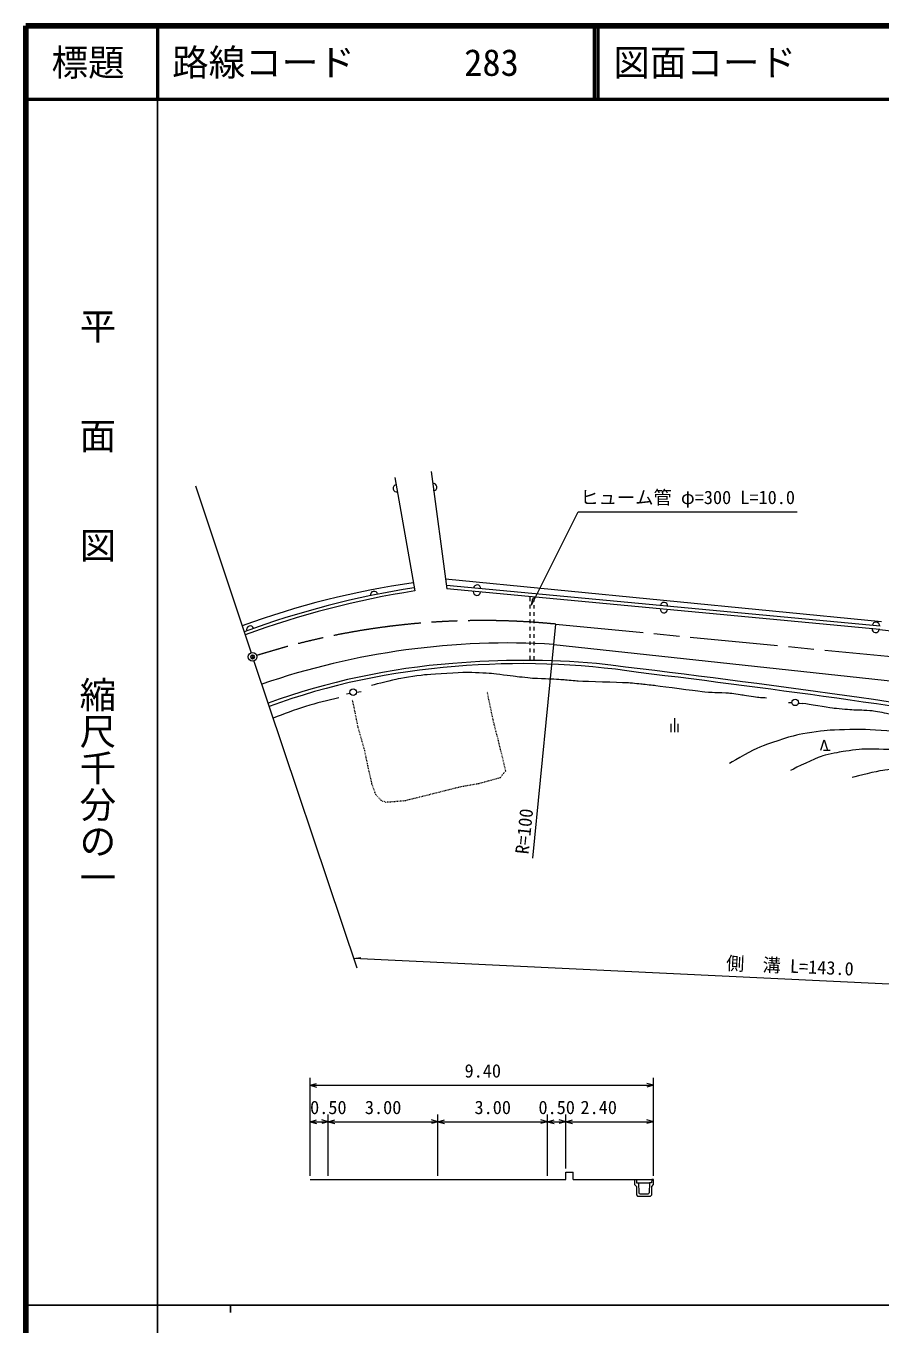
# Model space of a CAD drawing. Units: millimetres, scale not verified. Extents: x 40000 to 680000, y 20000 to 380000.
# Drawn here: x 40000 to 156870, y 202409 to 380000 of the extents above; entities that cross this region are included whole.
import ezdxf
from ezdxf.enums import TextEntityAlignment as Align

# ---------------------------------------------------------------- set-up
doc = ezdxf.new("R2010")
doc.units = ezdxf.units.MM
doc.header["$LTSCALE"] = 1000
doc.header["$PDMODE"] = 32
doc.header["$PDSIZE"] = 500
doc.linetypes.add('CHAIN', pattern=[18.5, 12, -1.5, 3.5, -1.5])
for name, color, linetype, lineweight in [('M-BGD', 7, 'Continuous', 13), ('M-BMK', 2, 'CHAIN', 13), ('M-STR-HTXT', 7, 'Continuous', 13), ('M-TTL', 2, 'Continuous', 140), ('M-TTL-BAND', 7, 'Continuous', 25), ('M-TTL-LINE', 7, 'Continuous', 50), ('M-TTL-TXT', 7, 'Continuous', 13), ('M-WORK', 1, 'Continuous', 13)]:
    doc.layers.add(name, color=color, linetype=linetype, lineweight=lineweight)
doc.layers.add('M-OTRS', color=6, linetype='Continuous')
doc.styles.add('@ＭＳ ゴシック', font='')
doc.styles.add('ＭＳ ゴシック', font='')
doc.styles.get('@ＭＳ ゴシック').set_extended_font_data('@MS Gothic')
doc.styles.get('ＭＳ ゴシック').set_extended_font_data('MS Gothic')

msp = doc.modelspace()

# ---------------------------------------------------------------- linework, layer by layer
at = {"layer": 'M-BGD'}
msp.add_circle((71012, 293688), 600, dxfattribs=at)
at = {"layer": 'M-BMK'}
msp.add_line((112491, 298166), (169427, 292656), dxfattribs=at)
msp.add_arc((102509, 196276), 102378, 84.40469, 107.58187, dxfattribs=at)
at = {"layer": 'M-OTRS'}
msp.add_point((71012, 293688), dxfattribs=at)
at = {"layer": 'M-STR-HTXT'}
msp.add_line((109197, 300770), (109374, 301687), dxfattribs=at)
for points in [[(109197, 300770), (115551, 313536), (145551, 313536)], [(207619, 246531), (84834, 252436), (85808, 252574)]]:
    msp.add_lwpolyline(points, dxfattribs=at)
at = {"layer": 'M-TTL'}
for p, q in [((40000, 380000), (40000, 20000)), ((680000, 380000), (40000, 380000))]:
    msp.add_line(p, q, dxfattribs=at)
at = {"layer": 'M-TTL-BAND'}
for p, q in [((58000, 370000), (58000, 20000)), ((40000, 205000), (579000, 205000)), ((68000, 205000), (68000, 204000))]:
    msp.add_line(p, q, dxfattribs=at)
at = {"layer": 'M-TTL-LINE'}
for p, q in [((58000, 380000), (58000, 370000)), ((117750, 380000), (117750, 370000)), ((118250, 380000), (118250, 370000)), ((40000, 370000), (680000, 370000))]:
    msp.add_line(p, q, dxfattribs=at)
at = {"layer": 'M-WORK'}
for p, q in [((90486, 318242), (93192, 302700)), ((95433, 319042), (97584, 302980)), ((63177, 317073), (70821, 294257)), ((97397, 304372), (157054, 298514)), ((156870, 297886), (97524, 303428)), ((156821, 297448), (97584, 302980)), ((108988, 301310), (108988, 301915)), ((108988, 300310), (108988, 300810)), ((109553, 301280), (109553, 301862)), ((109553, 300280), (109553, 300780)), ((108988, 299310), (108988, 299810)), ((108988, 298310), (108988, 298810)), ((109553, 299280), (109553, 299780)), ((109553, 298280), (109553, 298780)), ((108988, 297310), (108988, 297810)), ((108988, 296310), (108988, 296810)), ((109376, 266161), (112491, 298166)), ((109553, 297280), (109553, 297780)), ((109553, 296280), (109553, 296780)), ((108988, 295310), (108988, 295810)), ((108988, 294310), (108988, 294810)), ((109553, 295280), (109553, 295780)), ((112221, 295399), (201901, 285686)), ((71203, 293119), (85269, 251137)), ((108988, 293204), (108988, 293810)), ((109553, 294280), (109553, 294780)), ((109553, 293199), (109553, 293780)), ((83874, 288644), (84356, 288714)), ((84652, 287771), (84664, 287714)), ((85236, 288842), (85851, 288931)), ((103146, 288791), (103130, 288871)), ((103188, 288595), (103167, 288693)), ((103229, 288399), (103208, 288497)), ((103270, 288204), (103250, 288301)), ((103311, 288008), (103291, 288106)), ((103353, 287812), (103332, 287910)), ((103394, 287616), (103373, 287714)), ((84685, 287616), (84705, 287518)), ((84726, 287420), (84746, 287322)), ((84767, 287224), (84787, 287126)), ((84808, 287029), (84828, 286931)), ((84848, 286833), (84869, 286735)), ((84889, 286637), (84910, 286539)), ((84930, 286441), (84951, 286343)), ((84971, 286245), (84983, 286189)), ((84983, 286189), (85007, 286069)), ((85027, 285971), (85047, 285873)), ((103435, 287421), (103415, 287519)), ((103477, 287225), (103456, 287323)), ((103518, 287029), (103497, 287127)), ((103559, 286834), (103538, 286931)), ((103600, 286638), (103580, 286736)), ((103642, 286442), (103621, 286540)), ((103683, 286247), (103662, 286344)), ((103724, 286051), (103703, 286149)), ((103765, 285855), (103745, 285953)), ((144332, 287453), (144817, 287421)), ((145705, 287363), (146325, 287323)), ((85067, 285775), (85086, 285677)), ((85106, 285579), (85126, 285481)), ((85146, 285383), (85166, 285285)), ((85186, 285187), (85205, 285089)), ((85225, 284991), (85245, 284893)), ((85265, 284795), (85285, 284697)), ((85305, 284599), (85324, 284501)), ((85344, 284403), (85364, 284305)), ((85384, 284207), (85408, 284087)), ((103807, 285659), (103786, 285757)), ((103848, 285464), (103827, 285562)), ((103889, 285268), (103868, 285366)), ((103930, 285072), (103910, 285170)), ((103972, 284877), (103951, 284975)), ((104013, 284681), (103992, 284779)), ((104050, 284503), (104033, 284583)), ((104085, 284372), (104050, 284503)), ((104137, 284179), (104111, 284275)), ((128262, 284546), (128262, 283389)), ((128734, 285302), (128734, 283389)), ((129207, 284546), (129207, 283389)), ((85408, 284087), (85434, 283997)), ((85461, 283901), (85488, 283804)), ((85516, 283708), (85543, 283612)), ((85570, 283516), (85597, 283420)), ((85625, 283323), (85652, 283227)), ((85679, 283131), (85707, 283035)), ((85734, 282938), (85761, 282842)), ((85788, 282746), (85816, 282650)), ((85843, 282554), (85870, 282457)), ((104189, 283986), (104163, 284082)), ((104241, 283793), (104215, 283889)), ((104293, 283599), (104267, 283696)), ((104344, 283406), (104318, 283503)), ((104396, 283213), (104370, 283310)), ((104448, 283020), (104422, 283116)), ((104500, 282827), (104474, 282923)), ((104551, 282633), (104526, 282730)), ((104603, 282440), (104577, 282537)), ((85898, 282361), (85925, 282265)), ((85952, 282169), (85979, 282073)), ((86007, 281976), (86034, 281880)), ((86061, 281784), (86088, 281688)), ((86116, 281592), (86143, 281495)), ((86170, 281399), (86198, 281303)), ((86225, 281207), (86252, 281111)), ((86279, 281014), (86305, 280924)), ((86305, 280924), (86325, 280827)), ((86345, 280729), (86366, 280631)), ((104664, 282213), (104629, 282344)), ((104678, 282153), (104664, 282213)), ((104725, 281958), (104702, 282056)), ((104771, 281764), (104748, 281861)), ((104817, 281569), (104794, 281667)), ((104864, 281375), (104840, 281472)), ((104910, 281180), (104887, 281278)), ((104956, 280986), (104933, 281083)), ((105002, 280791), (104979, 280888)), ((105049, 280597), (105026, 280694)), ((149153, 280921), (150056, 280921)), ((86386, 280533), (86406, 280435)), ((86426, 280337), (86447, 280239)), ((86467, 280141), (86487, 280044)), ((86508, 279946), (86528, 279848)), ((86548, 279750), (86568, 279652)), ((86589, 279554), (86609, 279456)), ((86629, 279358), (86649, 279260)), ((86670, 279162), (86690, 279064)), ((86710, 278966), (86730, 278870)), ((86730, 278870), (86760, 278740)), ((105095, 280402), (105072, 280499)), ((105141, 280207), (105118, 280305)), ((105188, 280013), (105165, 280110)), ((105234, 279818), (105211, 279916)), ((105280, 279624), (105257, 279721)), ((105327, 279429), (105303, 279526)), ((105373, 279235), (105350, 279332)), ((105419, 279040), (105396, 279137)), ((105465, 278845), (105442, 278943)), ((86782, 278642), (86804, 278545)), ((86826, 278447), (86848, 278350)), ((86870, 278252), (86892, 278155)), ((86914, 278057), (86936, 277960)), ((86958, 277862), (86980, 277765)), ((87002, 277667), (87025, 277570)), ((87047, 277472), (87069, 277374)), ((87091, 277277), (87113, 277179)), ((87135, 277082), (87157, 276984)), ((104423, 277044), (104519, 277071)), ((104616, 277097), (104712, 277124)), ((104809, 277150), (104914, 277179)), ((104914, 277179), (105000, 277288)), ((105062, 277367), (105124, 277445)), ((105185, 277524), (105247, 277603)), ((105309, 277681), (105371, 277760)), ((105433, 277839), (105494, 277917)), ((105512, 278651), (105489, 278748)), ((105558, 278456), (105535, 278554)), ((105556, 277996), (105642, 278105)), ((105604, 278262), (105581, 278359)), ((105642, 278105), (105627, 278164)), ((87179, 276887), (87201, 276789)), ((87223, 276692), (87245, 276594)), ((87267, 276497), (87297, 276367)), ((87297, 276367), (87342, 276237)), ((87375, 276143), (87408, 276048)), ((87441, 275954), (87474, 275859)), ((87507, 275765), (87540, 275670)), ((87573, 275576), (87606, 275482)), ((87639, 275387), (87672, 275293)), ((96922, 275289), (97019, 275313)), ((97116, 275337), (97213, 275361)), ((97213, 275361), (97287, 275380)), ((97384, 275405), (97481, 275430)), ((97577, 275455), (97674, 275480)), ((97771, 275505), (97868, 275530)), ((97965, 275555), (98062, 275580)), ((98158, 275605), (98255, 275630)), ((98352, 275655), (98449, 275680)), ((98546, 275705), (98643, 275729)), ((98739, 275754), (98836, 275779)), ((98933, 275804), (99030, 275829)), ((99127, 275854), (99224, 275879)), ((99321, 275904), (99394, 275923)), ((99394, 275923), (99517, 275944)), ((99616, 275961), (99714, 275978)), ((99813, 275995), (99911, 276012)), ((100010, 276028), (100108, 276045)), ((100207, 276062), (100306, 276079)), ((100404, 276096), (100503, 276113)), ((100601, 276130), (100700, 276146)), ((100798, 276163), (100897, 276180)), ((100996, 276197), (101094, 276214)), ((101193, 276231), (101291, 276248)), ((101390, 276264), (101488, 276281)), ((101587, 276298), (101685, 276315)), ((101784, 276332), (101907, 276353)), ((101907, 276353), (102012, 276382)), ((102109, 276408), (102205, 276435)), ((102302, 276461), (102398, 276488)), ((102494, 276514), (102591, 276541)), ((102687, 276567), (102784, 276594)), ((102880, 276620), (102977, 276647)), ((103073, 276673), (103169, 276700)), ((103266, 276726), (103362, 276753)), ((103459, 276779), (103555, 276806)), ((103652, 276832), (103748, 276859)), ((103844, 276885), (103941, 276912)), ((104037, 276938), (104134, 276965)), ((104230, 276991), (104327, 277018)), ((87705, 275198), (87738, 275104)), ((87771, 275010), (87816, 274880)), ((87816, 274880), (87886, 274806)), ((87954, 274733), (88023, 274660)), ((88091, 274587), (88160, 274515)), ((88228, 274442), (88297, 274369)), ((88365, 274296), (88434, 274223)), ((88502, 274151), (88572, 274077)), ((88572, 274077), (88670, 274038)), ((88763, 274002), (88856, 273965)), ((88949, 273929), (89042, 273892)), ((89135, 273856), (89233, 273817)), ((89233, 273817), (89309, 273823)), ((89409, 273831), (89508, 273839)), ((89608, 273847), (89708, 273855)), ((89807, 273863), (89907, 273871)), ((90007, 273879), (90106, 273887)), ((90206, 273895), (90306, 273903)), ((90405, 273911), (90505, 273919)), ((90605, 273927), (90704, 273935)), ((90804, 273943), (90904, 273951)), ((91004, 273959), (91103, 273967)), ((91203, 273975), (91303, 273983)), ((91402, 273991), (91502, 273999)), ((91602, 274007), (91701, 274015)), ((91801, 274023), (91877, 274030)), ((91877, 274030), (91974, 274054)), ((92071, 274078), (92168, 274102)), ((92265, 274126), (92362, 274151)), ((92459, 274175), (92556, 274199)), ((92653, 274223), (92750, 274247)), ((92847, 274272), (92944, 274296)), ((93041, 274320), (93138, 274344)), ((93235, 274369), (93332, 274393)), ((93429, 274417), (93526, 274441)), ((93623, 274465), (93720, 274490)), ((93817, 274514), (93914, 274538)), ((94011, 274562), (94108, 274586)), ((94205, 274611), (94302, 274635)), ((94399, 274659), (94497, 274683)), ((94594, 274708), (94691, 274732)), ((94788, 274756), (94885, 274780)), ((94982, 274804), (95079, 274829)), ((95176, 274853), (95273, 274877)), ((95370, 274901), (95467, 274925)), ((95564, 274950), (95661, 274974)), ((95758, 274998), (95855, 275022)), ((95952, 275047), (96049, 275071)), ((96146, 275095), (96243, 275119)), ((96340, 275143), (96437, 275168)), ((96534, 275192), (96631, 275216)), ((96728, 275240), (96825, 275264)), ((78874, 222695), (78874, 236081)), ((78874, 235081), (79774, 235331)), ((78874, 235081), (125874, 235081)), ((78874, 235081), (79774, 234831)), ((125874, 235081), (124974, 235331)), ((125874, 235081), (124974, 234831)), ((125874, 222695), (125874, 236081)), ((81374, 222695), (81374, 231081)), ((96374, 222695), (96374, 231081)), ((111374, 222695), (111374, 231081)), ((113874, 223676), (113874, 231081)), ((78874, 230081), (79774, 230331)), ((78874, 230081), (81374, 230081)), ((78874, 230081), (79774, 229831)), ((81374, 230081), (80474, 230331)), ((81374, 230081), (80474, 229831)), ((81374, 230081), (82274, 230331)), ((81374, 230081), (96374, 230081)), ((81374, 230081), (82274, 229831)), ((96374, 230081), (95474, 230331)), ((96374, 230081), (95474, 229831)), ((96374, 230081), (97274, 230331)), ((96374, 230081), (111374, 230081)), ((96374, 230081), (97274, 229831)), ((111374, 230081), (110474, 230331)), ((111374, 230081), (110474, 229831)), ((111374, 230081), (112274, 230331)), ((111374, 230081), (113874, 230081)), ((111374, 230081), (112274, 229831)), ((113874, 230081), (112974, 230331)), ((113874, 230081), (112974, 229831)), ((113874, 230081), (114774, 230331)), ((113874, 230081), (125874, 230081)), ((113874, 230081), (114774, 229831)), ((125874, 230081), (124974, 230331)), ((125874, 230081), (124974, 229831)), ((78874, 222195), (81374, 222195)), ((81374, 222195), (96374, 222195)), ((96374, 222195), (111374, 222195)), ((111374, 222195), (113874, 222195)), ((113874, 223195), (114874, 223195)), ((113874, 222195), (113874, 223195)), ((114874, 222195), (114874, 223195)), ((114874, 222195), (125874, 222195)), ((123274, 222195), (123274, 221495)), ((123274, 222195), (123524, 222195)), ((123524, 222195), (123549, 221720)), ((123524, 222195), (125624, 222195)), ((125624, 222195), (125599, 221720)), ((125874, 222195), (125624, 222195)), ((125874, 221495), (125874, 222195)), ((123274, 221495), (123524, 221245)), ((123524, 221245), (123524, 220070)), ((123549, 221720), (123824, 221720)), ((123824, 221720), (123874, 220370)), ((123824, 221720), (125324, 221720)), ((124024, 220220), (125124, 220220)), ((125324, 221720), (125274, 220370)), ((125599, 221720), (125324, 221720)), ((125624, 221245), (125874, 221495)), ((125624, 220070), (125624, 221245)), ((123524, 220070), (123674, 219920)), ((123674, 219920), (125474, 219920)), ((125474, 219920), (125624, 220070))]:
    msp.add_line(p, q, dxfattribs=at)
msp.add_lwpolyline([(148789, 280921), (149239, 282314), (149688, 280921)], dxfattribs=at)
for centre in [(84786, 288845), (145265, 287460)]:
    msp.add_circle(centre, 450, dxfattribs=at)
for centre, radius, start, end in [((90749, 316735), 500, 99.87516, 279.87516), ((95719, 316907), 500, 277.62791, 97.62791), ((109839, 186976), 118047, 98.20223, 109.93793), ((111953, 182665), 121942, 98.8832, 110.19093), ((111953, 182665), 121492, 98.8832, 110.19711), ((87634, 302155), 500, 11.70099, 191.48722), ((101711, 302594), 500, 174.66513, 354.66513), ((101743, 303034), 500, 354.66513, 174.66513), ((127287, 300206), 500, 174.66513, 354.66513), ((127319, 300645), 500, 354.66513, 174.66513), ((156302, 297939), 500, 354.66513, 174.66513), ((70696, 297413), 500, 19.7759, 199.7759), ((156270, 297500), 500, 174.66513, 354.66513), ((339845, 1827136), 1540598, 263.17709, 266.37612), ((106029, 191657), 103926, 86.58386, 108.95791), ((108136, 181001), 112207, 84.93091, 94.9701), ((105675, 197805), 95258, 94.37082, 109.97042), ((105675, 197805), 94808, 94.20197, 109.97042), ((107904, 186736), 106020, 81.37728, 94.96539), ((-66612, -1275052), 1578659, 80.94356, 83.28249), ((-66847, -1275547), 1578659, 80.94356, 83.06376), ((92923, 239418), 49679, 101.72381, 112.60278), ((124024, 220370), 150, 180, 270), ((125124, 220370), 150, 270, 0)]:
    msp.add_arc(centre, radius, start, end, dxfattribs=at)
for points, knots in [([(141317, 288054), (141114, 288057), (140507, 288097), (140305, 288121), (139870, 288172), (138571, 288366), (138138, 288427), (137741, 288484), (136554, 288674), (136155, 288711), (135778, 288745), (134643, 288762), (134266, 288781), (133921, 288799), (132885, 288859), (132542, 288899), (131270, 289048), (127462, 289565), (126191, 289726), (125819, 289773), (124700, 289900), (124326, 289938), (123911, 289981), (122665, 290107), (122248, 290127), (120914, 290191), (116906, 290297), (115572, 290359), (115187, 290376), (114038, 290496), (113654, 290524), (113223, 290555), (111928, 290635), (111496, 290656), (111111, 290675), (109952, 290699), (109567, 290727), (109047, 290765), (107489, 290928), (106970, 290987), (106318, 291060), (104366, 291332), (103712, 291388), (103029, 291446), (100974, 291564), (100289, 291553), (99210, 291536), (95979, 291349), (94905, 291246), (94107, 291170), (91726, 290816), (90939, 290663), (90203, 290520), (88015, 289983), (87296, 289769)], [0, 0, 0, 0, 1, 1, 1, 2, 2, 2, 3, 3, 3, 4, 4, 4, 5, 5, 5, 6, 6, 6, 7, 7, 7, 8, 8, 8, 9, 9, 9, 10, 10, 10, 11, 11, 11, 12, 12, 12, 13, 13, 13, 14, 14, 14, 15, 15, 15, 16, 16, 16, 17, 17, 17, 18, 18, 18, 18]), ([(198158, 280716), (197260, 280743), (194569, 280828), (193672, 280858), (192855, 280885), (190403, 280954), (189587, 280999), (188967, 281034), (187109, 281172), (186494, 281259), (184990, 281472), (180502, 282270), (179000, 282501), (178284, 282611), (176126, 282866), (175408, 282962), (174869, 283034), (173251, 283242), (172716, 283339), (171881, 283492), (169392, 284038), (168561, 284213), (168117, 284307), (166790, 284616), (166342, 284685), (165844, 284762), (164339, 284891), (163839, 284945), (163461, 284986), (162325, 285096), (161950, 285157), (161144, 285290), (158740, 285765), (157936, 285913), (157507, 285992), (156220, 286233), (155788, 286291), (155506, 286328), (154655, 286371), (154371, 286385), (154097, 286399), (153272, 286409), (152997, 286428), (152468, 286464), (150879, 286593), (150353, 286664), (149544, 286772), (147126, 287168), (146325, 287323)], [0, 0, 0, 0, 1, 1, 1, 2, 2, 2, 3, 3, 3, 4, 4, 4, 5, 5, 5, 6, 6, 6, 7, 7, 7, 8, 8, 8, 9, 9, 9, 10, 10, 10, 11, 11, 11, 12, 12, 12, 13, 13, 13, 14, 14, 14, 15, 15, 15, 16, 16, 16, 16]), ([(268891, 274645), (268338, 274467), (266707, 273843), (266176, 273606), (265256, 273196), (262564, 271819), (261643, 271411), (261221, 271224), (259917, 270749), (259471, 270632), (259176, 270554), (258264, 270456), (257960, 270443), (257783, 270435), (257249, 270479), (257079, 270529), (256642, 270658), (255364, 271148), (254946, 271332), (254760, 271413), (254252, 271755), (254073, 271851), (253831, 271981), (253100, 272364), (252845, 272465), (252142, 272743), (250005, 273506), (249287, 273745), (248731, 273932), (247050, 274462), (246478, 274595), (245711, 274774), (243384, 275184), (242606, 275304), (240426, 275639), (233876, 276573), (231691, 276867), (230791, 276988), (228084, 277287), (227181, 277376), (226751, 277418), (225459, 277510), (225027, 277520), (224295, 277538), (222099, 277551), (221367, 277520), (220049, 277465), (216104, 277141), (214786, 277090), (213878, 277055), (211152, 277074), (210244, 277092), (209403, 277108), (206878, 277168), (206041, 277257), (204521, 277419), (199987, 278137), (198472, 278348), (197567, 278474), (194852, 278841), (193944, 278943), (193091, 279038), (190529, 279281), (189673, 279333), (189091, 279368), (187338, 279342), (186755, 279376), (186318, 279402), (185015, 279569), (184583, 279636), (181425, 280122), (171964, 281664), (168805, 282140), (166976, 282415), (161480, 283182), (159642, 283389), (158601, 283506), (155461, 283736), (154413, 283759), (153456, 283781), (150581, 283696), (149627, 283614), (148782, 283541), (146258, 283189), (145435, 282985), (144408, 282731), (141384, 281747), (140411, 281332), (139545, 280963), (137059, 279611), (136279, 279084)], [0, 0, 0, 0, 1, 1, 1, 2, 2, 2, 3, 3, 3, 4, 4, 4, 5, 5, 5, 6, 6, 6, 7, 7, 7, 8, 8, 8, 9, 9, 9, 10, 10, 10, 11, 11, 11, 12, 12, 12, 13, 13, 13, 14, 14, 14, 15, 15, 15, 16, 16, 16, 17, 17, 17, 18, 18, 18, 19, 19, 19, 20, 20, 20, 21, 21, 21, 22, 22, 22, 23, 23, 23, 24, 24, 24, 25, 25, 25, 26, 26, 26, 27, 27, 27, 28, 28, 28, 29, 29, 29, 30, 30, 30, 30]), ([(248425, 268021), (247615, 268446), (245113, 269586), (244260, 269918), (243019, 270401), (239230, 271670), (237967, 272093), (236712, 272513), (232946, 273767), (231673, 274129), (230797, 274378), (228132, 275007), (227231, 275147), (226156, 275314), (222904, 275632), (221817, 275656), (220807, 275678), (217783, 275396), (216773, 275378), (215310, 275353), (210920, 275385), (209459, 275441), (208651, 275472), (206239, 275757), (205433, 275811), (204977, 275841), (203607, 275825), (203152, 275864), (202321, 275935), (199843, 276274), (199014, 276360), (198163, 276447), (195608, 276656), (194756, 276730), (193430, 276845), (189450, 277195), (188123, 277309), (187482, 277364), (185555, 277493), (184917, 277573), (184239, 277659), (182222, 278041), (181545, 278135), (180754, 278246), (178374, 278520), (177579, 278598), (176965, 278659), (175120, 278785), (174505, 278829), (173923, 278871), (172174, 278952), (171596, 279028), (170600, 279158), (167635, 279692), (166645, 279861), (165895, 279988), (163650, 280402), (162896, 280509), (162076, 280624), (159605, 280916), (158778, 280971), (157956, 281027), (155483, 281097), (154659, 281064), (154033, 281039), (152165, 280790), (151547, 280683), (150992, 280588), (149332, 280250), (148804, 280055), (147943, 279738), (145439, 278585), (144639, 278138)], [0, 0, 0, 0, 1, 1, 1, 2, 2, 2, 3, 3, 3, 4, 4, 4, 5, 5, 5, 6, 6, 6, 7, 7, 7, 8, 8, 8, 9, 9, 9, 10, 10, 10, 11, 11, 11, 12, 12, 12, 13, 13, 13, 14, 14, 14, 15, 15, 15, 16, 16, 16, 17, 17, 17, 18, 18, 18, 19, 19, 19, 20, 20, 20, 21, 21, 21, 22, 22, 22, 23, 23, 23, 24, 24, 24, 24]), ([(236983, 268219), (235621, 268824), (231475, 270495), (230074, 271003), (229350, 271266), (227120, 271882), (226372, 272067), (225629, 272252), (223383, 272748), (222624, 272854), (221732, 272979), (219035, 273173), (218135, 273224), (216943, 273293), (213360, 273418), (212166, 273456), (210999, 273492), (207495, 273547), (206329, 273595), (205376, 273634), (202512, 273752), (201569, 273892), (200417, 274063), (197031, 274945), (195884, 275141), (194919, 275306), (191999, 275616), (191025, 275697), (189093, 275857), (183286, 276199), (181353, 276345), (180223, 276430), (176834, 276729), (175707, 276854), (174409, 276997), (170527, 277537), (169229, 277687), (168120, 277815), (164788, 278148), (163676, 278242), (163029, 278296), (161085, 278436), (160437, 278427), (159796, 278418), (157876, 278256), (157244, 278149), (156391, 278006), (153862, 277422), (153033, 277178)], [0, 0, 0, 0, 1, 1, 1, 2, 2, 2, 3, 3, 3, 4, 4, 4, 5, 5, 5, 6, 6, 6, 7, 7, 7, 8, 8, 8, 9, 9, 9, 10, 10, 10, 11, 11, 11, 12, 12, 12, 13, 13, 13, 14, 14, 14, 15, 15, 15, 16, 16, 16, 16])]:
    msp.add_open_spline(points, degree=3, knots=knots, dxfattribs=at)

# ---------------------------------------------------------------- texts
at = {"layer": 'M-STR-HTXT', "style": 'ＭＳ ゴシック'}
msp.add_text('ヒューム管 φ=300 L=10.0', height=1833, dxfattribs=at).set_placement((130551, 314036), align=Align.BOTTOM_CENTER)
msp.add_text('側\u3000溝 L=143.0', height=1833, rotation=357.35, dxfattribs=at).set_placement((144468, 249931), align=Align.BOTTOM_CENTER)
at = {"layer": 'M-TTL-BAND', "style": '@ＭＳ ゴシック'}
for s, p in [('平\u3000\u3000面\u3000\u3000図', (49777, 306475)), ('縮尺千分の一', (49777, 261030))]:
    msp.add_text(s, height=3666, rotation=270, dxfattribs=at).set_placement(p, align=Align.MIDDLE_RIGHT)
at = {"layer": 'M-TTL-TXT', "style": 'ＭＳ ゴシック'}
msp.add_text('標題', height=3666, dxfattribs=at).set_placement((48500, 375000), align=Align.MIDDLE_CENTER)
for s, p in [('路線コード      283', (60000, 375000)), ('図面コード      9-0', (120380, 375000))]:
    msp.add_text(s, height=3666, dxfattribs=at).set_placement(p, align=Align.MIDDLE_LEFT)
at = {"layer": 'M-WORK', "style": 'ＭＳ ゴシック'}
msp.add_text('R=100', height=1833, rotation=83.998, dxfattribs=at).set_placement((109635, 269670), align=Align.BOTTOM_CENTER)
for s, p in [('9.40', (102512, 235581)), ('0.50', (81374, 230581)), ('3.00', (88874, 230581)), ('3.00', (103874, 230581)), ('0.50', (112624, 230581)), ('2.40', (118374, 230581))]:
    msp.add_text(s, height=1833, dxfattribs=at).set_placement(p, align=Align.BOTTOM_CENTER)

doc.saveas('drawing.dxf')
